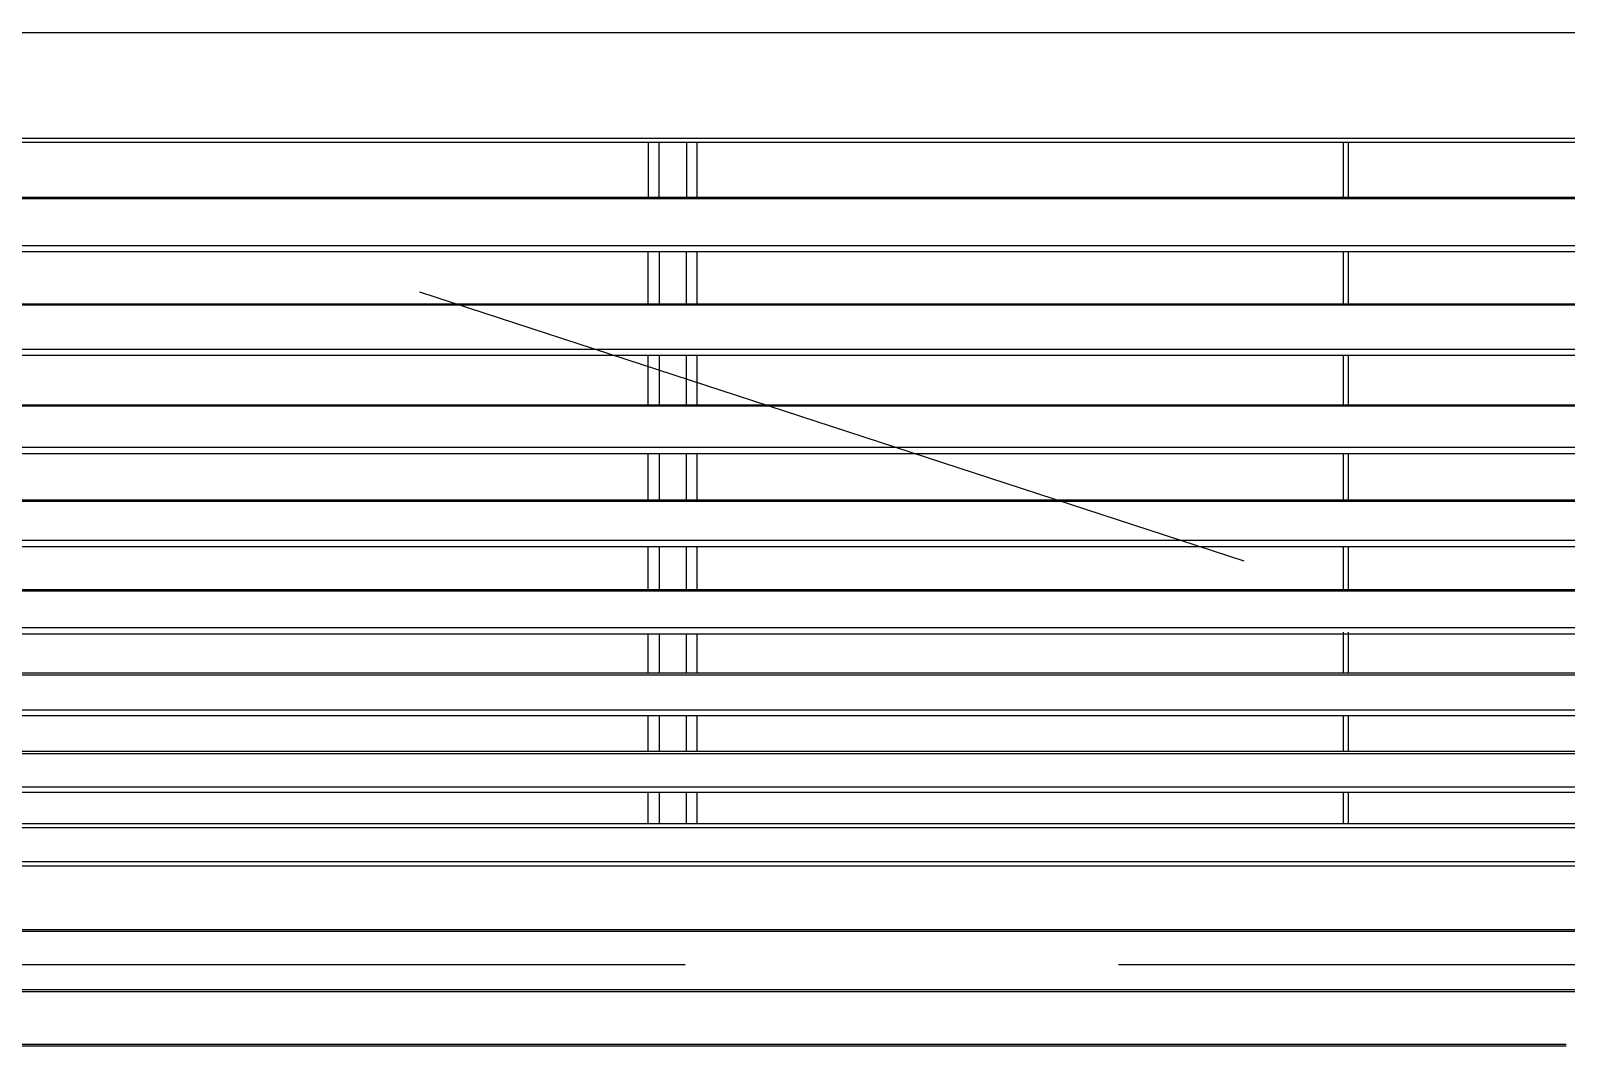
# Model space of a CAD drawing. Header units: millimetres. Extents: x 0 to 460316, y -63250 to 103204.
# Drawn here: x 219515.1 to 219796.3, y 87369.2 to 87555.2 of the extents above; entities that cross this region are included whole.
import ezdxf
from ezdxf.enums import TextEntityAlignment as Align

# ---------------------------------------------------------------- set-up
doc = ezdxf.new("R2010")
doc.units = ezdxf.units.MM
doc.header["$LTSCALE"] = 25
doc.linetypes.add('HIDDEN', pattern=[9.525, 6.35, -3.175])
for name, color, linetype in [('ac-Ref', 8, 'Continuous'), ('FORM(YOURNAME)-11', 1, 'Continuous'), ('도면층8', 8, 'Continuous')]:
    doc.layers.add(name, color=color, linetype=linetype)
doc.styles.add('YOURNAME', font='HY울릉도M.TTF')

# ---------------------------------------------------------------- blocks, each defined once
blk = doc.blocks.new('*U374')
at = {"color": 1, "linetype": 'HIDDEN'}
blk.add_line((39.94, 14.99), (1479.94, 484.99), dxfattribs=at)
at = {"color": 8}
for p, q in [((1329.52, 185.7), (190.37, 185.7)), ((1329, 166.3), (190.88, 166.3)), ((190.88, 165.5), (1329, 165.5)), ((247.19, 155.49), (247.19, 165.5)), ((248.19, 165.5), (248.19, 155.49)), ((366.44, 155.49), (366.44, 165.5)), ((368.44, 165.5), (368.44, 155.49)), ((373.44, 155.49), (373.44, 165.5)), ((375.44, 165.5), (375.44, 155.49)), ((1328.59, 155.49), (191.3, 155.49)), ((191.31, 155.23), (1328.58, 155.23)), ((1328.18, 146.67), (191.7, 146.67)), ((191.76, 145.5), (1328.12, 145.5)), ((247.19, 135.99), (247.19, 145.5)), ((248.19, 145.5), (248.19, 135.99)), ((366.44, 135.99), (366.44, 145.5)), ((368.44, 135.99), (368.44, 145.5)), ((373.44, 145.5), (373.44, 135.99)), ((375.44, 135.99), (375.44, 145.5)), ((1327.61, 135.99), (192.27, 135.99)), ((192.28, 135.75), (1327.6, 135.75)), ((1327.11, 127.69), (192.78, 127.69)), ((192.85, 126.5), (1327.03, 126.5)), ((247.19, 117.5), (247.19, 126.5)), ((248.19, 126.5), (248.19, 117.5)), ((366.44, 117.5), (366.44, 126.5)), ((368.44, 117.5), (368.44, 126.5)), ((373.44, 126.5), (373.44, 117.5)), ((375.44, 117.5), (375.44, 126.5)), ((1326.41, 117.5), (193.47, 117.5)), ((193.49, 117.26), (1326.4, 117.26)), ((1325.83, 109.71), (194.05, 109.71)), ((194.15, 108.5), (1325.73, 108.5)), ((247.19, 100.06), (247.19, 108.5)), ((248.19, 108.5), (248.19, 100.06)), ((366.44, 100.06), (366.44, 108.5)), ((368.44, 100.06), (368.44, 108.5)), ((373.44, 108.5), (373.44, 100.06)), ((375.44, 100.06), (375.44, 108.5)), ((1325.04, 100.06), (194.84, 100.06)), ((194.86, 99.81), (1325.02, 99.81)), ((1324.39, 92.71), (195.5, 92.71)), ((195.61, 91.5), (1324.28, 91.5)), ((247.19, 83.65), (247.19, 91.5)), ((248.19, 91.5), (248.19, 83.65)), ((366.44, 83.65), (366.44, 91.5)), ((368.44, 83.65), (368.44, 91.5)), ((373.44, 91.5), (373.44, 83.65)), ((375.44, 83.65), (375.44, 91.5)), ((1323.53, 83.65), (196.36, 83.65)), ((196.38, 83.38), (1323.5, 83.38)), ((1322.82, 76.7), (197.06, 76.7)), ((197.19, 75.5), (1322.7, 75.5)), ((247.19, 68.4), (247.19, 75.87)), ((248.19, 75.87), (248.19, 68.4)), ((366.44, 68.4), (366.44, 75.5)), ((368.44, 68.4), (368.44, 75.5)), ((373.44, 75.5), (373.44, 68.4)), ((375.44, 68.4), (375.44, 75.5)), ((1321.93, 68.4), (197.95, 68.4)), ((198, 67.99), (1321.89, 67.99)), ((1321.16, 61.62), (198.72, 61.62)), ((198.85, 60.5), (1321.03, 60.5)), ((247.19, 54.08), (247.19, 60.5)), ((248.19, 60.5), (248.19, 54.08)), ((366.44, 54.08), (366.44, 60.5)), ((368.44, 54.08), (368.44, 60.5)), ((373.44, 60.5), (373.44, 54.08)), ((375.44, 54.08), (375.44, 60.5)), ((1320.27, 54.08), (199.62, 54.08)), ((199.68, 53.54), (1320.2, 53.54)), ((1319.45, 47.55), (200.43, 47.55)), ((200.57, 46.5), (1319.32, 46.5)), ((247.19, 40.83), (247.19, 46.5)), ((248.19, 46.5), (248.19, 40.83)), ((366.44, 40.83), (366.44, 46.5)), ((368.44, 40.83), (368.44, 46.5)), ((373.44, 46.5), (373.44, 40.83)), ((375.44, 40.83), (375.44, 46.5)), ((1318.58, 40.83), (201.3, 40.83)), ((201.41, 40.04), (1318.47, 40.04)), ((1317.64, 33.88), (202.24, 33.88)), ((202.37, 33), (1317.52, 33)), ((1315.86, 21.42), (204.03, 21.42)), ((204.09, 21), (1315.79, 21)), ((1314.17, 10.38), (205.71, 10.38)), ((205.77, 10), (1314.11, 10)), ((1312.57, 0.4), (207.32, 0.4)), ((207.32, 0), (1312.57, 0))]:
    blk.add_line(p, q, dxfattribs=at)
at = {"color": 1, "linetype": 'HIDDEN'}
blk.add_lwpolyline([(1479.94, 484.99), (1479.94, 14.99), (39.94, 14.99), (39.94, 484.99)], close=True, dxfattribs=at)
blk = doc.blocks.new('A$C43c8e90a')
at = {"layer": '도면층8', "xscale": -1}
blk.add_blockref('*U374', (9099.38, 3125.18), dxfattribs=at)
at = {"layer": 'FORM(YOURNAME)-11', "color": 3, "style": 'YOURNAME'}
for tag, height, p in [('1', 112.62, (41267.91, 5868.13)), ('2', 112.62, (41267.91, 5707.23)), ('3', 112.62, (41267.91, 5385.45)), ('4', 112.62, (41267.91, 4902.77)), ('5', 128.71, (41267.91, 4323.55)), ('6', 128.71, (41267.91, 3760.43)), ('7', 128.71, (41267.91, 3197.3)), ('8', 128.71, (41267.91, 2634.18)), ('9', 128.71, (41267.91, 2071.05)), ('10', 128.71, (40205.33, 1524.02)), ('11', 128.71, (41267.91, 1507.93)), ('12', 128.71, (40205.33, 960.89)), ('13', 128.71, (41267.91, 960.89))]:
    blk.add_attdef(tag, text='', height=height, dxfattribs=at).set_placement(p, align=Align.MIDDLE_RIGHT)

msp = doc.modelspace()

# ---------------------------------------------------------------- block references
at = {"layer": 'ac-Ref'}
msp.add_blockref('A$C43c8e90a', (210904.25, 84244.02), dxfattribs=at)

doc.saveas('drawing.dxf')
